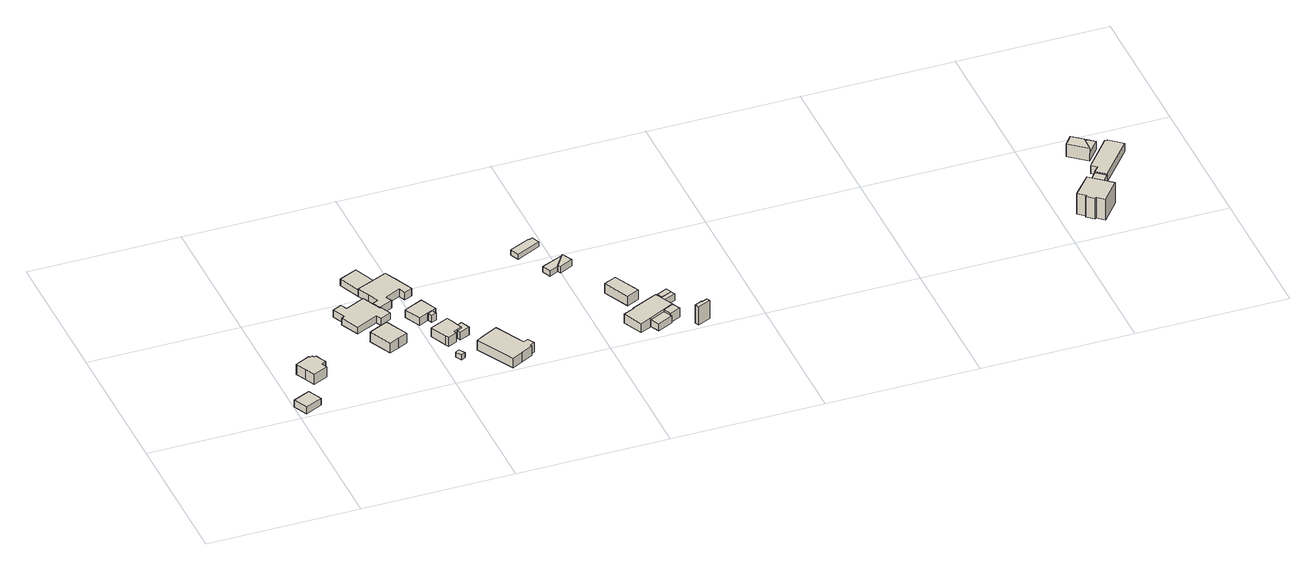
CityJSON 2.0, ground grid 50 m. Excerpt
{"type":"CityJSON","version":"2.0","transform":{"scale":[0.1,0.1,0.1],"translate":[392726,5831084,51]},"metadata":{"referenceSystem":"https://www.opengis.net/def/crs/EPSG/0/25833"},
"CityObjects":{
"building1":{"type":"Building","attributes":{"Gemeindeschluessel":"11000003","BezugspunktDach":"2200","function":"31001_1312","measuredHeight":2.57,"storeysAboveGround":1},"address":[{"country":"Germany","locality":"Berlin","thoroughfareNumber":"7","thoroughfareName":"Feuerdornweg"}],"geometry":[{"type":"Solid","lod":"1","boundaries":[[[[0,1,2,3]],[[4,5,6,7]],[[4,7,3,2]],[[5,4,2,1]],[[6,5,1,0]],[[7,6,0,3]]]]}]},
"building2":{"type":"Building","attributes":{"Gemeindeschluessel":"11000003","BezugspunktDach":"2200","function":"31001_1010","measuredHeight":4.76,"storeysAboveGround":1},"address":[{"country":"Germany","locality":"Berlin","thoroughfareNumber":"6","thoroughfareName":"Kirschlorbeerweg"}],"geometry":[{"type":"Solid","lod":"1","boundaries":[[[[8,9,10,11,12,13,14,15,16,17,18,19]],[[20,21,22,23,24,25,26,27,28,29,30,31]],[[20,31,19,18]],[[21,20,18,17]],[[22,21,17,16]],[[23,22,16,15]],[[24,23,15,14]],[[25,24,14,13]],[[26,25,13,12]],[[27,26,12,11]],[[28,27,11,10]],[[29,28,10,9]],[[30,29,9,8]],[[31,30,8,19]]]]}]},
"building3":{"type":"Building","attributes":{"Gemeindeschluessel":"11000003","BezugspunktDach":"2200","function":"31001_1312","measuredHeight":4.59,"storeysAboveGround":1},"address":[{"country":"Germany","locality":"Berlin","thoroughfareNumber":"5","thoroughfareName":"Kirschlorbeerweg"}],"geometry":[{"type":"Solid","lod":"1","boundaries":[[[[32,33,34,35,36,37]],[[38,39,40,41,42,43]],[[38,43,37,36]],[[39,38,36,35]],[[40,39,35,34]],[[41,40,34,33]],[[42,41,33,32]],[[43,42,32,37]]]]}]},
"building4":{"type":"Building","attributes":{"Gemeindeschluessel":"11000003","BezugspunktDach":"2200","function":"31001_1312","measuredHeight":2.52,"storeysAboveGround":1},"address":[{"country":"Germany","locality":"Berlin","thoroughfareNumber":"3","thoroughfareName":"Kirschlorbeerweg"}],"geometry":[{"type":"Solid","lod":"1","boundaries":[[[[44,45,46,47,48,49,50,51,52,53,54,55,56,57]],[[58,59,60,61,62,63,64,65,66,67,68,69,70,71]],[[58,71,57,56]],[[59,58,56,55]],[[60,59,55,54]],[[61,60,54,53]],[[62,61,53,52]],[[63,62,52,51]],[[64,63,51,50]],[[65,64,50,49]],[[66,65,49,48]],[[67,66,48,47]],[[68,67,47,46]],[[69,68,46,45]],[[70,69,45,44]],[[71,70,44,57]]]]}]},
"building5":{"type":"Building","attributes":{"Gemeindeschluessel":"11000003","BezugspunktDach":"2200","function":"31001_2463","measuredHeight":2.46,"storeysAboveGround":1},"address":[{"country":"Germany","locality":"Berlin","thoroughfareNumber":"19 (1)","thoroughfareName":"Ideallee"}],"geometry":[{"type":"Solid","lod":"1","boundaries":[[[[72,73,74,75]],[[76,77,78,79]],[[76,79,75,74]],[[77,76,74,73]],[[78,77,73,72]],[[79,78,72,75]]]]}]},
"building6":{"type":"Building","attributes":{"Gemeindeschluessel":"11000003","BezugspunktDach":"2200","function":"31001_2723","measuredHeight":1.78,"storeysAboveGround":1},"address":[{"country":"Germany","locality":"Berlin","thoroughfareNumber":"13 (1)","thoroughfareName":"Ideallee"}],"geometry":[{"type":"Solid","lod":"1","boundaries":[[[[80,81,82,83]],[[84,85,86,87]],[[84,87,83,82]],[[85,84,82,81]],[[86,85,81,80]],[[87,86,80,83]]]]}]},
"building7":{"type":"Building","attributes":{"Gemeindeschluessel":"11000003","BezugspunktDach":"2200","function":"31001_1010","measuredHeight":3.4,"storeysAboveGround":1},"address":[{"country":"Germany","locality":"Berlin","thoroughfareNumber":"19","thoroughfareName":"Ideallee"}],"geometry":[{"type":"Solid","lod":"1","boundaries":[[[[88,89,90,91,92,93,94,95,96,97,98,99,100,101]],[[77,102,103,104,105,106,107,108,109,110,111,112,113,78]],[[77,78,101,100]],[[102,77,100,99]],[[103,102,99,98]],[[104,103,98,97]],[[105,104,97,96]],[[106,105,96,95]],[[107,106,95,94]],[[108,107,94,93]],[[109,108,93,92]],[[110,109,92,91]],[[111,110,91,90]],[[112,111,90,89]],[[113,112,89,88]],[[78,113,88,101]]]]}]},
"building8":{"type":"Building","attributes":{"Gemeindeschluessel":"11000003","BezugspunktDach":"2200","function":"31001_1010","measuredHeight":4.55,"storeysAboveGround":2},"address":[{"country":"Germany","locality":"Berlin","thoroughfareNumber":"15","thoroughfareName":"Ideallee"}],"geometry":[{"type":"Solid","lod":"1","boundaries":[[[[114,115,116,117,118,119,120,121,122,123]],[[124,125,126,127,128,129,130,131,132,133]],[[124,133,123,122]],[[125,124,122,121]],[[126,125,121,120]],[[127,126,120,119]],[[128,127,119,118]],[[129,128,118,117]],[[130,129,117,116]],[[131,130,116,115]],[[132,131,115,114]],[[133,132,114,123]]]]}]},
"building9":{"type":"Building","attributes":{"Gemeindeschluessel":"11000003","BezugspunktDach":"2200","function":"31001_1312","measuredHeight":3.27,"storeysAboveGround":1},"address":[{"country":"Germany","locality":"Berlin","thoroughfareNumber":"17","thoroughfareName":"Ideallee"}],"geometry":[{"type":"Solid","lod":"1","boundaries":[[[[134,135,136,137,138,139]],[[140,141,142,143,144,145]],[[140,145,139,138]],[[141,140,138,137]],[[142,141,137,136]],[[143,142,136,135]],[[144,143,135,134]],[[145,144,134,139]]]]}]},
"building10":{"type":"Building","attributes":{"Gemeindeschluessel":"11000003","BezugspunktDach":"2200","function":"51009_1610","measuredHeight":2.64,"storeysAboveGround":0},"address":[{"country":"Germany","locality":"Berlin"}],"geometry":[{"type":"Solid","lod":"1","boundaries":[[[[146,147,148,149]],[[150,151,152,153]],[[150,153,149,148]],[[151,150,148,147]],[[152,151,147,146]],[[153,152,146,149]]]]}]},
"building11":{"type":"Building","attributes":{"Gemeindeschluessel":"11000003","BezugspunktDach":"2200","function":"51009_1610","measuredHeight":2.85,"storeysAboveGround":0},"address":[{"country":"Germany","locality":"Berlin"}],"geometry":[{"type":"Solid","lod":"1","boundaries":[[[[154,155,156,157,158,159]],[[160,161,162,163,164,165]],[[160,165,159,158]],[[161,160,158,157]],[[162,161,157,156]],[[163,162,156,155]],[[164,163,155,154]],[[165,164,154,159]]]]}]},
"building12":{"type":"Building","attributes":{"Gemeindeschluessel":"11000003","BezugspunktDach":"2200","function":"31001_1010","measuredHeight":4.74,"storeysAboveGround":1},"address":[{"country":"Germany","locality":"Berlin","thoroughfareNumber":"13","thoroughfareName":"Ideallee"}],"geometry":[{"type":"Solid","lod":"1","boundaries":[[[[166,167,168,169,170,171,172,173,174,175]],[[176,177,178,179,180,181,182,183,184,185]],[[176,185,175,174]],[[177,176,174,173]],[[178,177,173,172]],[[179,178,172,171]],[[180,179,171,170]],[[181,180,170,169]],[[182,181,169,168]],[[183,182,168,167]],[[184,183,167,166]],[[185,184,166,175]]]]}]},
"building13":{"type":"Building","attributes":{"Gemeindeschluessel":"11000003","BezugspunktDach":"2200","function":"31001_1312","measuredHeight":1.76,"storeysAboveGround":1},"address":[{"country":"Germany","locality":"Berlin","thoroughfareNumber":"18","thoroughfareName":"Ideallee"}],"geometry":[{"type":"Solid","lod":"1","boundaries":[[[[186,187,188,189,190,191]],[[192,193,194,195,196,197]],[[192,197,191,190]],[[193,192,190,189]],[[194,193,189,188]],[[195,194,188,187]],[[196,195,187,186]],[[197,196,186,191]]]]}]},
"building14":{"type":"Building","attributes":{"Gemeindeschluessel":"11000003","function":"31001_1312"},"address":[{"country":"Germany","locality":"Berlin","thoroughfareNumber":"16","thoroughfareName":"Ideallee"}],"children":["building14-1","building14-2"]},
"building14-1":{"type":"BuildingPart","attributes":{"BezugspunktDach":"2200","measuredHeight":2,"storeysAboveGround":1},"parents":["building14"],"geometry":[{"type":"MultiSurface","lod":"1","boundaries":[[[198,199,200,201]],[[202,203,204,205]],[[202,205,201,200]],[[204,203,199,198]],[[205,204,198,201]],[[203,202,200,199,206]]]}]},
"building14-2":{"type":"BuildingPart","attributes":{"BezugspunktDach":"2200","measuredHeight":2.42,"storeysAboveGround":1},"parents":["building14"],"geometry":[{"type":"MultiSurface","lod":"1","boundaries":[[[207,208,209,210]],[[202,211,212,203]],[[200,199,203,210,209]],[[211,202,209,208]],[[212,211,208,207]],[[203,212,207,210]],[[213,202,203,199,200]]]}]},
"building15":{"type":"Building","attributes":{"Gemeindeschluessel":"11000003","BezugspunktDach":"2200","function":"31001_1312","measuredHeight":3.52,"storeysAboveGround":1},"address":[{"country":"Germany","locality":"Berlin","thoroughfareNumber":"14","thoroughfareName":"Ideallee"}],"geometry":[{"type":"Solid","lod":"1","boundaries":[[[[214,215,216,217]],[[218,219,220,221]],[[218,221,217,216]],[[219,218,216,215]],[[220,219,215,214]],[[221,220,214,217]]]]}]},
"building16":{"type":"Building","attributes":{"Gemeindeschluessel":"11000003","function":"31001_1010"},"address":[{"country":"Germany","locality":"Berlin","thoroughfareNumber":"12","thoroughfareName":"Ideallee"}],"children":["building16-1","building16-2"]},
"building16-1":{"type":"BuildingPart","attributes":{"BezugspunktDach":"2200","measuredHeight":3.3,"storeysAboveGround":1},"parents":["building16"],"geometry":[{"type":"MultiSurface","lod":"1","boundaries":[[[222,223,224,225,226,227,228,229,230,231,232]],[[233,234,235,236,237,238,239,240,241,242,243]],[[233,243,232,231]],[[234,233,231,230]],[[235,234,230,229]],[[236,235,229,228]],[[237,236,228,227]],[[238,237,227,226]],[[240,239,225,224]],[[241,240,224,223]],[[242,241,223,222]],[[243,242,222,232]],[[239,238,226,225,244]]]}]},
"building16-2":{"type":"BuildingPart","attributes":{"BezugspunktDach":"2200","measuredHeight":3.3,"storeysAboveGround":1},"parents":["building16"],"geometry":[{"type":"MultiSurface","lod":"1","boundaries":[[[224,245,246,226,225]],[[238,247,248,240,239]],[[247,238,226,246]],[[248,247,246,245]],[[240,248,245,224]],[[239,240,224,225]],[[238,239,225,226,249]]]}]},
"building17":{"type":"Building","attributes":{"Gemeindeschluessel":"11000003","BezugspunktDach":"2200","function":"51009_1610","measuredHeight":2.68,"storeysAboveGround":0},"address":[{"country":"Germany","locality":"Berlin"}],"geometry":[{"type":"Solid","lod":"1","boundaries":[[[[250,251,252,253,254]],[[255,256,257,258,259]],[[255,259,254,253]],[[256,255,253,252]],[[257,256,252,251]],[[258,257,251,250]],[[259,258,250,254]]]]}]},
"building18":{"type":"Building","attributes":{"Gemeindeschluessel":"11000003","BezugspunktDach":"2200","function":"51009_1610","measuredHeight":2.36,"storeysAboveGround":0},"address":[{"country":"Germany","locality":"Berlin"}],"geometry":[{"type":"Solid","lod":"1","boundaries":[[[[260,261,262,263,264,265,266]],[[267,268,269,270,271,236,235]],[[267,235,266,265]],[[268,267,265,264]],[[269,268,264,263]],[[270,269,263,262]],[[271,270,262,261]],[[236,271,261,260]],[[235,236,260,266]]]]}]},
"building19":{"type":"Building","attributes":{"Gemeindeschluessel":"11000003","BezugspunktDach":"2200","function":"31001_2723","measuredHeight":2.42,"storeysAboveGround":1},"address":[{"country":"Germany","locality":"Berlin","thoroughfareNumber":"12 (2)","thoroughfareName":"Ideallee"}],"geometry":[{"type":"Solid","lod":"1","boundaries":[[[[264,263,272,265]],[[273,274,275,276]],[[273,276,265,272]],[[274,273,272,263]],[[275,274,263,264]],[[276,275,264,265]]]]}]},
"building20":{"type":"Building","attributes":{"Gemeindeschluessel":"11000003","BezugspunktDach":"2200","function":"31001_2723","measuredHeight":6.65,"storeysAboveGround":1},"address":[{"country":"Germany","locality":"Berlin","thoroughfareNumber":"12 (3)","thoroughfareName":"Ideallee"}],"geometry":[{"type":"Solid","lod":"1","boundaries":[[[[277,278,279,280,281,282]],[[283,284,285,286,287,288]],[[283,288,282,281]],[[284,283,281,280]],[[285,284,280,279]],[[286,285,279,278]],[[287,286,278,277]],[[288,287,277,282]]]]}]},
"building21":{"type":"Building","attributes":{"Gemeindeschluessel":"11000003","BezugspunktDach":"2200","function":"31001_1010","measuredHeight":8.53,"storeysAboveGround":2},"address":[{"country":"Germany","locality":"Berlin","thoroughfareNumber":"242","thoroughfareName":"Zeuschelstraße"}],"geometry":[{"type":"Solid","lod":"1","boundaries":[[[[289,290,291,292,293,294,295,296,297,298]],[[299,300,301,302,303,304,305,306,307,308]],[[299,308,298,297]],[[300,299,297,296]],[[301,300,296,295]],[[302,301,295,294]],[[303,302,294,293]],[[304,303,293,292]],[[305,304,292,291]],[[306,305,291,290]],[[307,306,290,289]],[[308,307,289,298]]]]}]},
"building22":{"type":"Building","attributes":{"Gemeindeschluessel":"11000003","BezugspunktDach":"2200","function":"51009_1610","measuredHeight":2.64,"storeysAboveGround":0},"address":[{"country":"Germany","locality":"Berlin"}],"geometry":[{"type":"Solid","lod":"1","boundaries":[[[[309,310,311,312]],[[313,314,315,316]],[[313,316,312,311]],[[314,313,311,310]],[[315,314,310,309]],[[316,315,309,312]]]]}]},
"building23":{"type":"Building","attributes":{"Gemeindeschluessel":"11000003","function":"31001_1313"},"address":[{"country":"Germany","locality":"Berlin","thoroughfareNumber":"39","thoroughfareName":"Anna-Bruseberg-Straße"}],"children":["building23-1","building23-2"]},
"building23-1":{"type":"BuildingPart","attributes":{"BezugspunktDach":"2200","measuredHeight":4.53,"storeysAboveGround":1},"parents":["building23"],"geometry":[{"type":"Solid","lod":"1","boundaries":[[[[317,318,319,320]],[[321,322,323,324]],[[321,324,320,319]],[[322,321,319,318]],[[323,325,326,322,318,317]],[[324,323,317,320]],[[322,326,325,323]]]]}]},
"building23-2":{"type":"BuildingPart","attributes":{"BezugspunktDach":"2200","measuredHeight":2.83,"storeysAboveGround":1},"parents":["building23"],"geometry":[{"type":"Solid","lod":"1","boundaries":[[[[327,328,326,325]],[[322,329,330,323]],[[329,322,326,328]],[[330,329,328,327]],[[323,330,327,325]],[[322,323,325,326]]]]}]},
"building24":{"type":"Building","attributes":{"Gemeindeschluessel":"11000003","BezugspunktDach":"2200","function":"31001_2723","measuredHeight":3.02,"storeysAboveGround":1},"address":[{"country":"Germany","locality":"Berlin","thoroughfareNumber":"38 (1)","thoroughfareName":"Anna-Bruseberg-Straße"}],"geometry":[{"type":"Solid","lod":"1","boundaries":[[[[331,332,333,334,335,336,337,338]],[[339,340,341,342,343,344,345,346]],[[339,346,338,337]],[[340,339,337,336]],[[341,340,336,335]],[[342,341,335,334]],[[343,342,334,333]],[[344,343,333,332]],[[345,344,332,331]],[[346,345,331,338]]]]}]}
},
"vertices":[
[23,11,36],[80,38,36],[58,84,36],[1,58,36],[58,84,11],[80,38,11],[23,11,11],[1,58,11],
[85,181,46],[100,147,46],[150,170,46],[141,190,46],[156,197,46],[149,211,46],[139,233,46],[132,231,46],[128,238,46],[120,234,46],[118,238,46],[69,215,46],[118,238,8],[120,234,8],[128,238,8],[132,231,8],[139,233,8],[149,211,8],[156,197,8],[141,190,8],[150,170,8],[100,147,8],[85,181,8],[69,215,8],
[371,213,46],[404,229,46],[436,244,46],[400,319,46],[368,304,46],[336,289,46],[368,304,10],[400,319,10],[436,244,10],[404,229,10],[371,213,10],[336,289,10],
[297,407,34],[288,402,34],[316,341,34],[388,375,34],[397,357,34],[434,374,34],[417,411,34],[414,409,34],[401,436,34],[388,465,34],[384,473,34],[319,443,34],[309,464,34],[278,450,34],[309,464,9],[319,443,9],[384,473,9],[388,465,9],[401,436,9],[414,409,9],[417,411,9],[434,374,9],[397,357,9],[388,375,9],[316,341,9],[288,402,9],[297,407,9],[278,450,9],
[387,522,32],[448,548,32],[418,621,32],[357,593,32],[418,621,8],[448,548,8],[387,522,8],[357,593,8],
[559,102,28],[573,111,28],[561,131,28],[547,123,28],[561,131,10],[573,111,10],[559,102,10],[547,123,10],
[405,481,36],[420,446,36],[401,436,36],[414,409,36],[417,411,36],[459,430,36],[449,452,36],[502,476,36],[512,455,36],[538,467,36],[510,528,36],[492,567,36],[448,548,36],[387,522,36],[492,567,8],[510,528,8],[538,467,8],[512,455,8],[502,476,8],[449,452,8],[459,430,8],[417,411,8],[414,409,8],[401,436,8],[420,446,8],[405,481,8],
[542,192,43],[547,181,43],[578,195,43],[574,206,43],[586,211,43],[603,219,43],[595,236,43],[591,247,43],[579,275,43],[517,247,43],[579,275,10],[591,247,10],[595,236,10],[603,219,10],[586,211,10],[574,206,10],[578,195,10],[547,181,10],[542,192,10],[517,247,10],
[505,314,37],[537,329,37],[568,344,37],[543,398,37],[512,384,37],[480,369,37],[512,384,9],[543,398,9],[568,344,9],[537,329,9],[505,314,9],[480,369,9],
[545,315,36],[561,321,36],[554,337,36],[538,330,36],[554,337,10],[561,321,10],[545,315,10],[538,330,10],
[591,198,39],[626,214,39],[613,245,39],[595,236,39],[603,219,39],[586,211,39],[603,219,11],[595,236,11],[613,245,11],[626,214,11],[591,198,11],[586,211,11],
[689,9,45],[726,28,45],[764,48,45],[761,53,45],[778,62,45],[765,85,45],[749,77,45],[698,175,45],[659,155,45],[621,134,45],[659,155,10],[698,175,10],[749,77,10],[765,85,10],[778,62,10],[761,53,10],[764,48,10],[726,28,10],[689,9,10],[621,134,10],
[905,526,26],[987,564,26],[975,590,26],[964,585,26],[962,588,26],[892,556,26],[962,588,8],[964,585,8],[975,590,8],[987,564,8],[905,526,8],[892,556,8],
[963,406,30],[993,421,30],[1025,469,30],[950,436,30],[1025,469,10],[993,421,10],[963,406,10],[950,436,10],[993,421,28],
[998,411,34],[1042,433,34],[1025,469,34],[993,421,34],[1042,433,10],[998,411,10],[1025,469,15],
[1126,182,45],[1167,201,45],[1126,287,45],[1085,268,45],[1126,287,10],[1167,201,10],[1126,182,10],[1085,268,10],
[1114,38,43],[1152,56,43],[1204,81,43],[1203,82,43],[1238,99,43],[1239,100,43],[1222,136,43],[1209,163,43],[1121,122,43],[1122,120,43],[1084,103,43],[1122,120,10],[1121,122,10],[1209,163,10],[1222,136,10],[1239,100,10],[1238,99,10],[1203,82,10],[1204,81,10],[1152,56,10],[1114,38,10],[1084,103,10],[1203,82,32],
[1216,56,43],[1251,72,43],[1251,72,10],[1216,56,10],[1238,99,29],
[1166,27,37],[1218,51,37],[1216,56,37],[1204,81,37],[1152,56,37],[1204,81,11],[1216,56,11],[1218,51,11],[1166,27,11],[1152,56,11],
[1222,136,34],[1223,137,34],[1268,157,34],[1262,171,34],[1226,155,34],[1218,173,34],[1209,163,34],[1218,173,10],[1226,155,10],[1262,171,10],[1268,157,10],[1223,137,10],
[1254,190,34],[1254,190,9],[1262,171,9],[1226,155,9],[1218,173,9],
[1289,12,78],[1332,30,78],[1327,41,78],[1309,33,78],[1308,36,78],[1283,25,78],[1308,36,11],[1309,33,11],[1327,41,11],[1332,30,11],[1289,12,11],[1283,25,11],
[2578,105,93],[2574,100,93],[2597,81,93],[2601,85,93],[2624,65,93],[2683,135,93],[2613,194,93],[2610,190,93],[2581,156,93],[2554,124,93],[2581,156,17],[2610,190,17],[2613,194,17],[2683,135,17],[2624,65,17],[2601,85,17],[2597,81,17],[2574,100,17],[2578,105,17],[2554,124,17],
[2680,223,42],[2699,246,42],[2669,271,42],[2650,247,42],[2669,271,15],[2699,246,15],[2680,223,15],[2650,247,15],
[2691,370,59],[2693,422,59],[2659,449,59],[2633,417,59],[2659,449,13],[2693,422,13],[2691,370,13],[2633,417,13],[2691,370,42],[2693,422,42],
[2731,418,42],[2707,438,42],[2707,438,13],[2731,418,13],
[2686,291,46],[2669,271,46],[2699,246,46],[2805,374,46],[2763,409,46],[2760,405,46],[2754,409,46],[2669,306,46],[2754,409,16],[2760,405,16],[2763,409,16],[2805,374,16],[2699,246,16],[2669,271,16],[2686,291,16],[2669,306,16]
]}
